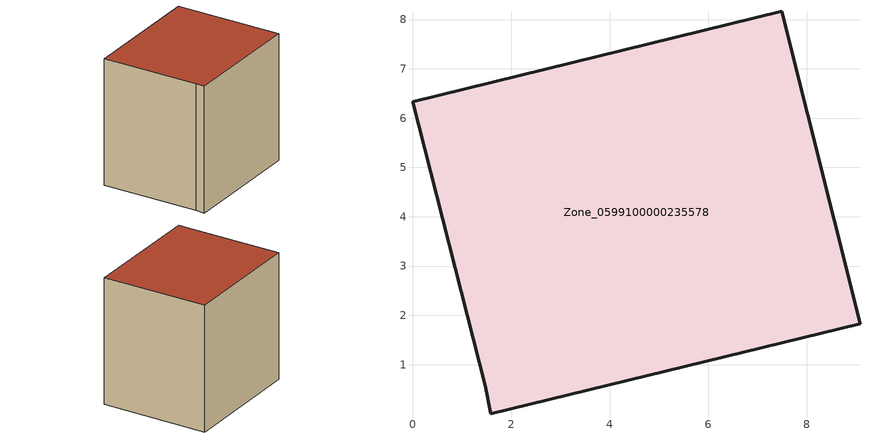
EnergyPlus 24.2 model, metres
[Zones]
Zone_0599100000235578
 floor ground (C_G): 9.08,1.83 1.59,0 1.47,0.58 0,6.33 7.49,8.17 z0
 wall outside (C_F): 9.08,1.83 7.49,8.17 0,6.33 1.47,0.58 1.59,0 9.08,1.83 z0:7.81
 roof outside (C_R): 1.59,0 9.08,1.83 7.49,8.17 0,6.33 1.47,0.58 z7.81
[BUILDING]
Pand.0599100000235578: North Axis=0; Terrain=City; Loads Convergence Tolerance Value=0.04; Temperature Convergence Tolerance Value=0.4; Solar Distribution=FullExterior; Maximum Number of Warmup Days=25; Minimum Number of Warmup Days=1
[Site:Location]
Rotterdam.The.Hague.AP_ZH_NLD Design_Conditions: Latitude=51.96; Longitude=4.45; Time Zone=1; Elevation=-4.5
[SITE:GROUNDTEMPERATURE:BUILDINGSURFACE]
18, 18, 18, 18, 18, 18, 18, 18, 18, 18, 18, 18
[MATERIAL] Thermal Absorptance=0.9; Solar Absorptance=0.7; Visible Absorptance=0.7
Name | Roughness | Thickness | Conductivity | Density | Specific Heat
G.TI.1946-1964 | MediumSmooth | 0.15 | 1 | 540 | 1210
F.TI.1946-1964 | Rough | 0.3 | 0.857143 | 1920 | 840
R.TI.1946-1964 | MediumRough | 0.2 | 0.277778 | 1500 | 1000
[CONSTRUCTION]
C_G: G.TI.1946-1964
C_F: F.TI.1946-1964
C_R: R.TI.1946-1964
[ZONE]
Zone_0599100000235578: Type=1; Multiplier=1; Ceiling Height=Autocalculate; Volume=Autocalculate; Floor Area=autocalculate; Part of Total Floor Area=Yes
[ZONEINFILTRATION:DESIGNFLOWRATE]
Infil_Zone_0599100000235578: Zone or ZoneList or Space or SpaceList=Zone_0599100000235578; Schedule=AlwaysOn; Design Flow Rate Calculation Method=Flow/Area; Flow Rate per Floor Area=0.003; Constant Term Coefficient=1; Temperature Term Coefficient=0; Velocity Term Coefficient=0; Velocity Squared Term Coefficient=0
[HVACTEMPLATE:ZONE:IDEALLOADSAIRSYSTEM]
Zone_0599100000235578: Maximum Heating Supply Air Temperature=50; Minimum Cooling Supply Air Temperature=13; Maximum Heating Supply Air Humidity Ratio=0.0156; Minimum Cooling Supply Air Humidity Ratio=0.0077; Heating Limit=NoLimit; Cooling Limit=NoLimit; Dehumidification Control Type=ConstantSensibleHeatRatio; Cooling Sensible Heat Ratio=0.7; Dehumidification Setpoint=60; Humidification Control Type=None; Humidification Setpoint=30; Outdoor Air Method=None; Outdoor Air Flow Rate per Person=0.00944; Outdoor Air Flow Rate per Zone Floor Area=0; Outdoor Air Flow Rate per Zone=0; Demand Controlled Ventilation Type=None; Outdoor Air Economizer Type=NoEconomizer; Heat Recovery Type=None; Sensible Heat Recovery Effectiveness=0.7; Latent Heat Recovery Effectiveness=0.65
[ZONECONTROL:THERMOSTAT]
ThermostatControl_Zone_0599100000235578: Zone or ZoneList=Zone_0599100000235578; Control Type Schedule=DualSetpointControlType; Control 1=Thermostat_Zone_0599100000235578; Temperature Difference Between Cutout And Setpoint=0
[THERMOSTATSETPOINT:DUALSETPOINT]
Thermostat_Zone_0599100000235578: Heating Setpoint Temperature Schedule=HeatingSetpoint_Zone_0599100000235578; Cooling Setpoint Temperature Schedule=CoolingSetpoint_Zone_0599100000235578
[SCHEDULE:COMPACT]
HeatingSetpoint_Zone_0599100000235578: Through: 12/31, For: AllDays, Until: 24:00, 21
CoolingSetpoint_Zone_0599100000235578: Through: 12/31, For: AllDays, Until: 24:00, 24
DualSetpointControlType: Through: 12/31, For: AllDays, Until: 24:00, 4
AlwaysOn: Through: 12/31, For: AllDays, Until: 24:00, 1
